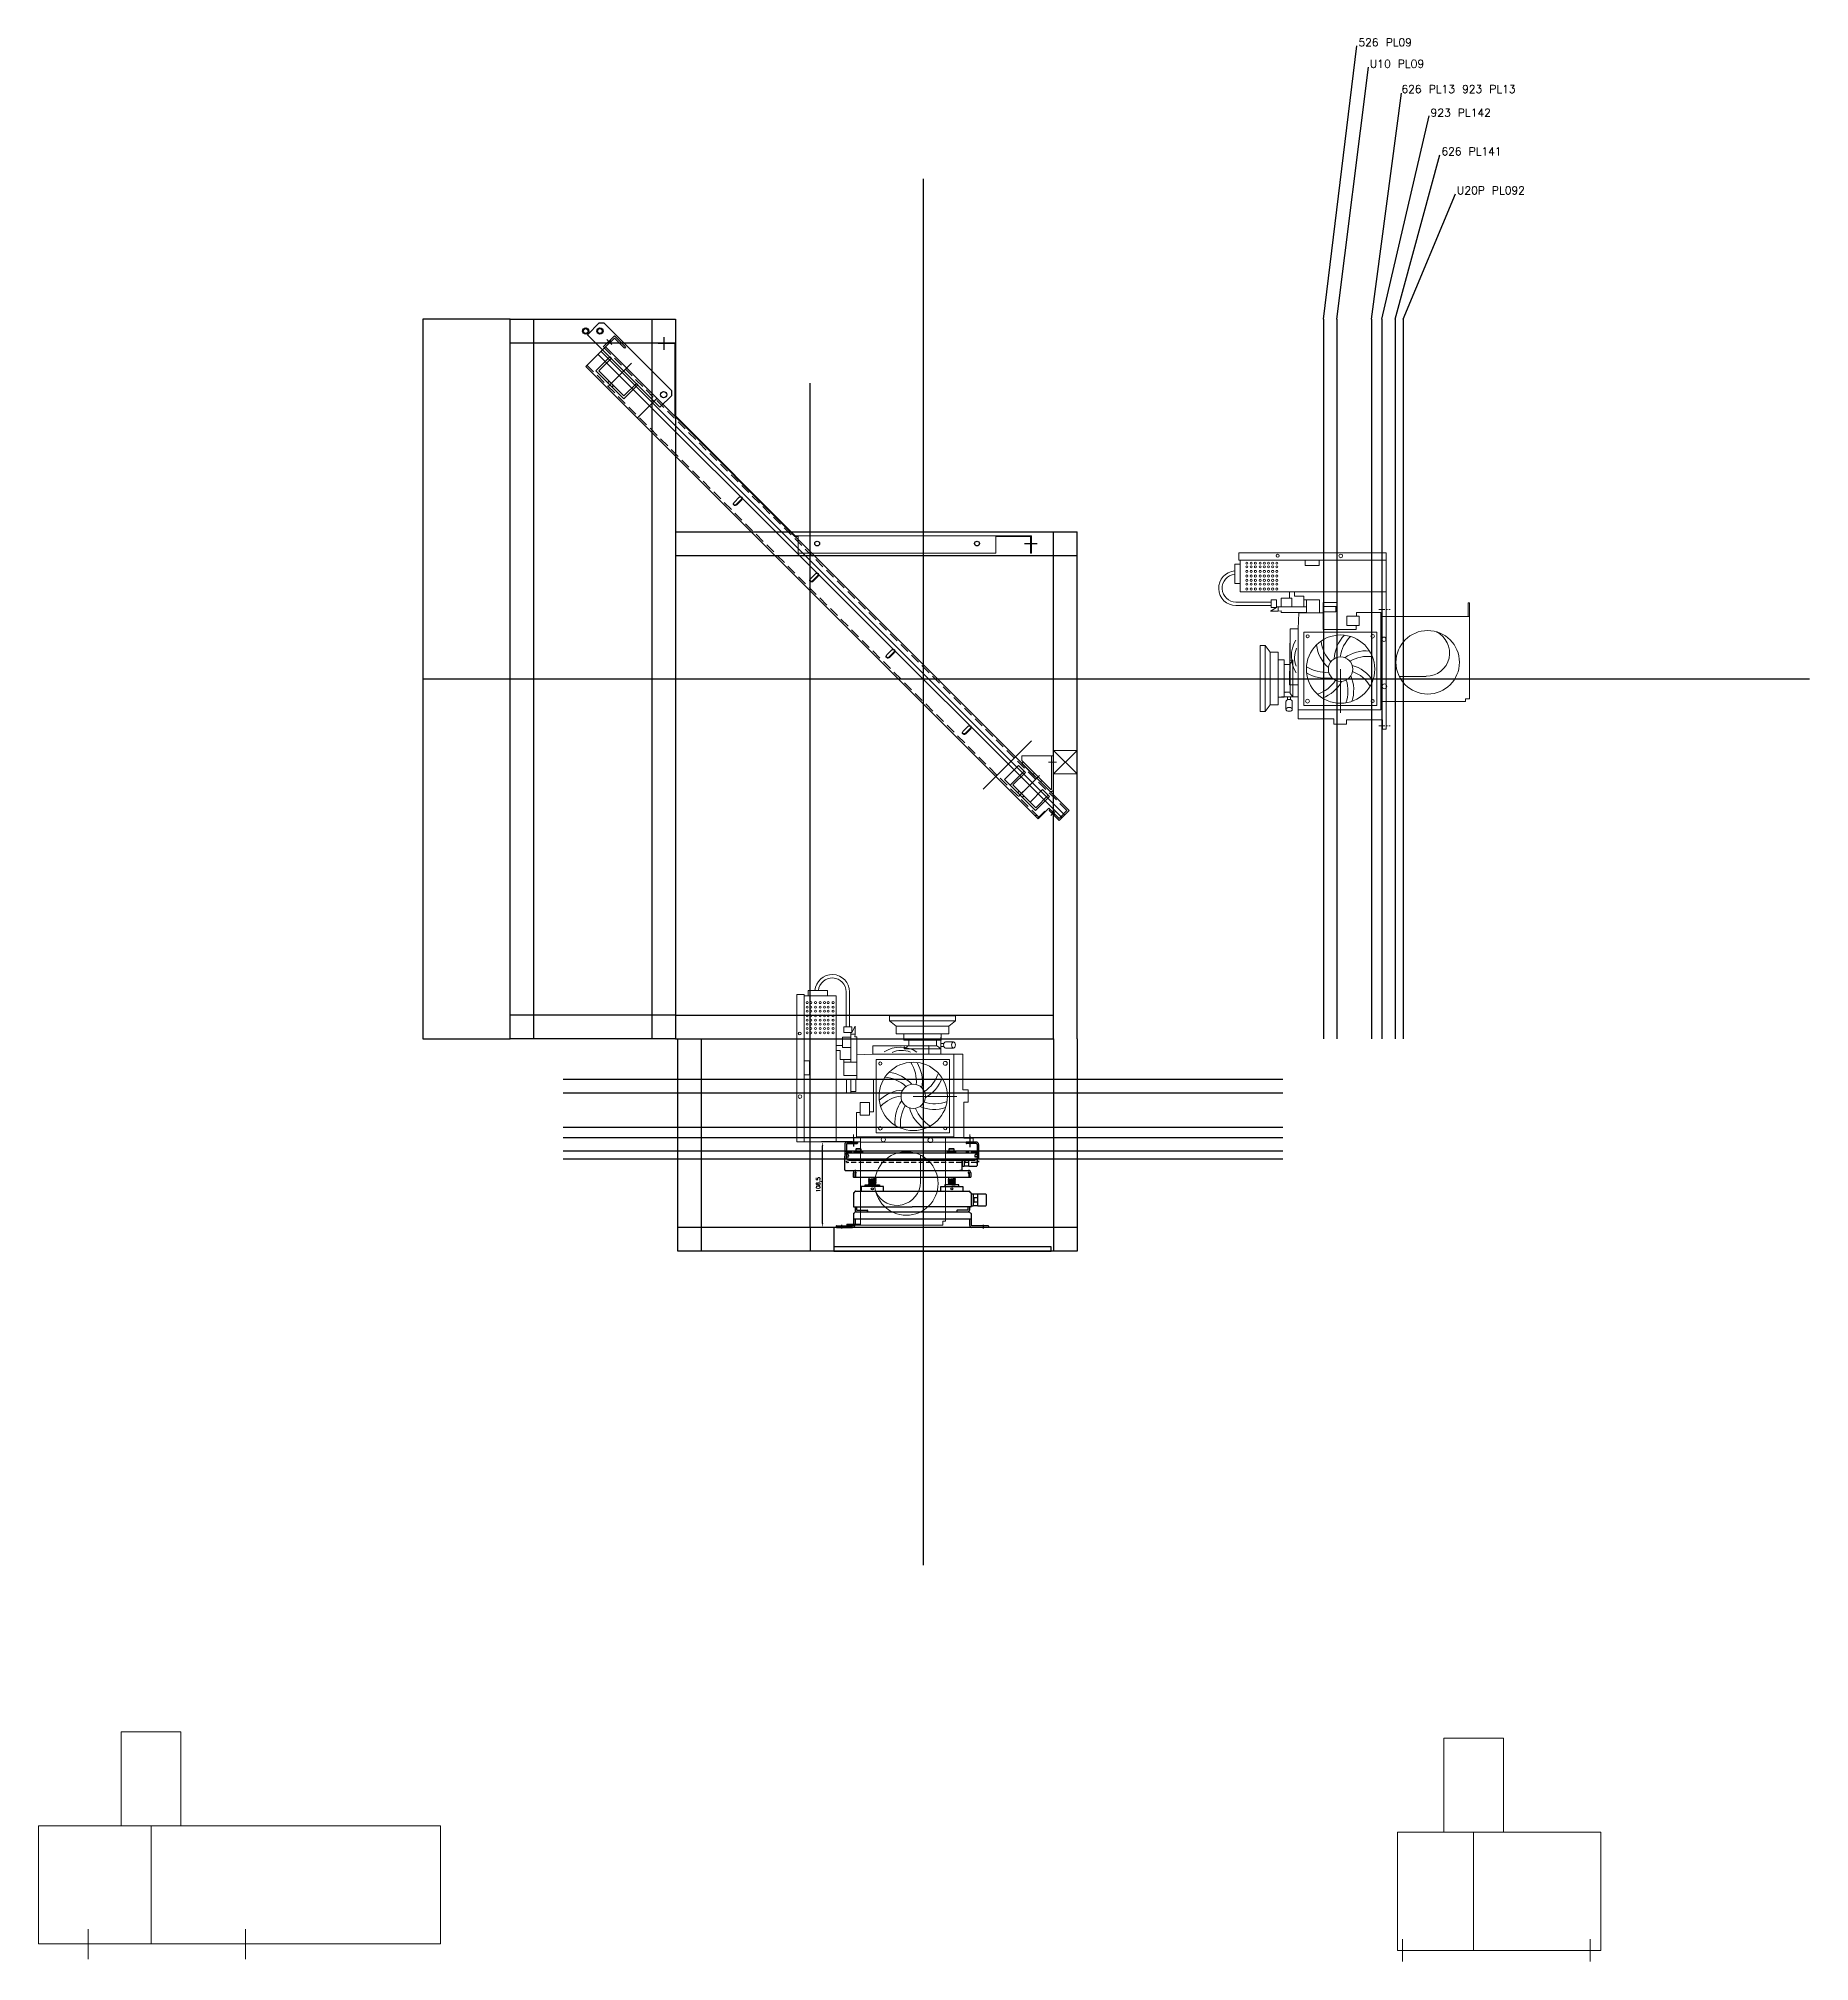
# Model space of a CAD drawing. Header units: millimetres. Extents: x -30327 to 34858, y 4015 to 75103.
# Drawn here: x -23615 to -21366, y 53562 to 56005 of the extents above; entities that cross this region are included whole.
import ezdxf

# ---------------------------------------------------------------- set-up
doc = ezdxf.new("R2010")
doc.units = ezdxf.units.MM
for name, pattern in [('CENTER', [50.8, 31.75, -6.35, 6.35, -6.35]), ('CENTER2', [28.575, 19.05, -3.175, 3.175, -3.175]), ('DASHED2', [9.525, 6.35, -3.175]), ('HIDDEN2', [4.7625, 3.175, -1.5875])]:
    doc.linetypes.add(name, pattern=pattern)
for name, color, linetype, lineweight in [('cen', 1, 'CENTER2', 9), ('CENTER', 2, 'CENTER', 9), ('dim', 2, 'Continuous', 9), ('WIDE-LINE', 3, 'Continuous', 20)]:
    doc.layers.add(name, color=color, linetype=linetype, lineweight=lineweight)
for name, color, linetype in [('hidden', 3, 'HIDDEN2'), ('print', 30, 'Continuous'), ('red', 1, 'CENTER2'), ('yellow', 2, 'Continuous')]:
    doc.layers.add(name, color=color, linetype=linetype)
doc.styles.get("Standard").update_dxf_attribs({"font": 'txt', "bigfont": 'gbcbig.shx'})
doc.dimstyles.new('small', dxfattribs={"dimtxt": 5, "dimasz": 5, "dimexe": 1.25, "dimexo": 1, "dimgap": 2, "dimtad": 1, "dimtxsty": 'Standard', "dimcen": 2.5, "dimadec": 0, "dimazin": 0, "dimtfac": 1, "dimtmove": 0, "dimatfit": 3, "dimfxl": 0, "dimarcsym": 0})

# ---------------------------------------------------------------- blocks, each defined once
blk = doc.blocks.new('111')
for p, q in [((4164.9, 14180.1), (4164.9, 14137.8)), ((4164.9, 14180.1), (4204.9, 14180.1)), ((4167.4, 14180.1), (4167.4, 14137.8)), ((4204.9, 14174.1), (4168.2, 14137.5)), ((4204.9, 14170.6), (4170, 14135.7)), ((4204.9, 14170.6), (4203.1, 14172.4)), ((4204.9, 14180.1), (4204.9, 14174.1))]:
    blk.add_line(p, q)
for radius in [3, 0.5]:
    blk.add_arc((4167.9, 14137.8), radius, 180, 315)
at = {"layer": 'cen'}
for p, q in [((4161.1, 14172.1), (4171.3, 14172.1)), ((4182.6, 14155.3), (4187.9, 14150))]:
    blk.add_line(p, q, dxfattribs=at)
at = {"layer": 'hidden'}
for p, q in [((4179.7, 14149), (4181.5, 14147.2)), ((4188.9, 14158.2), (4190.7, 14156.4))]:
    blk.add_line(p, q, dxfattribs=at)
blk = doc.blocks.new('nyddbd')
at = {"layer": 'CENTER', "ltscale": 0.25}
for p, q in [((-2512.5, 15212.9), (-2512.5, 15394.4)), ((-2600.9, 15220.8), (-2600.9, 15206.2)), ((-2452.9, 15220.8), (-2452.9, 15206.2))]:
    blk.add_line(p, q, dxfattribs=at)
at = {"layer": 'WIDE-LINE'}
for p, q in [((-2672.8, 15211.4), (-2672.8, 15398.4)), ((-2672.8, 15398.4), (-2663.3, 15398.4)), ((-2663.4, 15396.8), (-2623, 15396.8)), ((-2663.3, 15216.7), (-2663.3, 15398.4)), ((-2663.3, 15398.4), (-2663.3, 15314.2)), ((-2633.7, 15403.5), (-2658.2, 15403.5)), ((-2658.2, 15403.5), (-2658.2, 15396.8)), ((-2633.7, 15396.8), (-2633.7, 15403.5)), ((-2623, 15396.8), (-2633.7, 15396.8)), ((-2623, 15396.8), (-2623, 15211.4)), ((-2623, 15212), (-2623, 15396.8)), ((-2610.2, 15402), (-2610.2, 15357.5)), ((-2605.8, 15402), (-2605.8, 15357.5)), ((-2513.2, 15371.4), (-2555.2, 15371.4)), ((-2555.2, 15371.4), (-2555.2, 15365.1)), ((-2513.2, 15371.4), (-2471.2, 15371.4)), ((-2471.2, 15365.1), (-2471.2, 15371.4)), ((-2604.3, 15344.5), (-2615, 15344.5)), ((-2615, 15344.5), (-2615, 15331.2)), ((-2603.1, 15357.5), (-2613, 15357.5)), ((-2613, 15357.5), (-2613, 15350.4)), ((-2613, 15350.4), (-2603.1, 15350.4)), ((-2604.3, 15348.3), (-2604.3, 15350.4)), ((-2604.3, 15350.4), (-2604.3, 15344.5)), ((-2598.6, 15348.3), (-2604.3, 15348.3)), ((-2604.3, 15348.3), (-2604.3, 15312.5)), ((-2598.6, 15348.3), (-2604.3, 15348.3)), ((-2603.1, 15350.4), (-2598.6, 15358.2)), ((-2603.1, 15357.5), (-2603.1, 15350.4)), ((-2599, 15344.7), (-2598.6, 15348.3)), ((-2596.8, 15344.7), (-2599, 15344.7)), ((-2598.6, 15358.2), (-2598.6, 15348.3)), ((-2596.8, 15312.5), (-2596.8, 15344.7)), ((-2546.6, 15358.4), (-2555.2, 15365.1)), ((-2555.2, 15365.1), (-2546.6, 15358.4)), ((-2555.2, 15365.1), (-2513.2, 15365.1)), ((-2513.2, 15358.4), (-2546.6, 15358.4)), ((-2546.6, 15358.4), (-2546.6, 15348.6)), ((-2546.6, 15348.6), (-2513.2, 15348.6)), ((-2536.8, 15340.7), (-2536.8, 15348.6)), ((-2536.8, 15348.6), (-2536.8, 15340.7)), ((-2471.2, 15365.1), (-2513.2, 15365.1)), ((-2513.2, 15358.4), (-2479.8, 15358.4)), ((-2479.8, 15348.6), (-2513.2, 15348.6)), ((-2489.8, 15329.7), (-2489.8, 15344.2)), ((-2489.8, 15344.2), (-2489.8, 15323)), ((-2489.6, 15340.7), (-2489.6, 15348.6)), ((-2489.6, 15348.6), (-2489.6, 15340.7)), ((-2479.8, 15358.4), (-2471.2, 15365.1)), ((-2471.2, 15365.1), (-2479.8, 15358.4)), ((-2479.8, 15358.4), (-2479.8, 15348.6)), ((-2615, 15333.9), (-2623, 15333.9)), ((-2623, 15333.9), (-2623, 15327.5)), ((-2623, 15327.5), (-2617.6, 15327.5)), ((-2617.6, 15327.5), (-2617.6, 15315.9)), ((-2615, 15331.2), (-2615, 15333.9)), ((-2615, 15331.2), (-2604.3, 15331.2)), ((-2604.3, 15331.2), (-2615, 15331.2)), ((-2596.5, 15322.1), (-2576.2, 15323)), ((-2596.5, 15291.2), (-2596.5, 15322.1)), ((-2505.1, 15334), (-2576.2, 15333.4)), ((-2538.5, 15333.4), (-2576.2, 15333.4)), ((-2576.2, 15333.4), (-2576.2, 15323)), ((-2576.2, 15323), (-2462, 15323)), ((-2513.2, 15340.7), (-2536.8, 15340.7)), ((-2536.8, 15340.7), (-2530.7, 15340.7)), ((-2536.5, 15329.7), (-2536.5, 15333.8)), ((-2536.5, 15329.7), (-2532.3, 15333)), ((-2513.2, 15329.7), (-2536.5, 15329.7)), ((-2532.3, 15333), (-2530.7, 15333.2)), ((-2530.7, 15340.7), (-2530.7, 15333.2)), ((-2530.7, 15333.2), (-2513.2, 15333.2)), ((-2513.2, 15340.7), (-2489.6, 15340.7)), ((-2495.6, 15333.2), (-2513.2, 15333.2)), ((-2513.2, 15329.7), (-2489.8, 15329.7)), ((-2505.1, 15323), (-2505.1, 15334)), ((-2462, 15323), (-2505.1, 15323)), ((-2489.6, 15340.7), (-2495.6, 15340.7)), ((-2495.6, 15340.7), (-2495.6, 15333.2)), ((-2494, 15333), (-2495.6, 15333.2)), ((-2494.9, 15339.5), (-2494.9, 15339.5)), ((-2489.8, 15329.7), (-2494, 15333)), ((-2473.2, 15218), (-2473.2, 15323)), ((-2462, 15323), (-2462, 15277.7)), ((-2663.3, 15314.2), (-2656.8, 15314.2)), ((-2656.8, 15296.5), (-2663.3, 15296.5)), ((-2656.8, 15314.2), (-2656.8, 15296.5)), ((-2617.6, 15315.9), (-2604.3, 15315.9)), ((-2613.2, 15312.5), (-2613.2, 15315.9)), ((-2613.2, 15315.9), (-2613.2, 15295.8)), ((-2604.3, 15312.5), (-2613.2, 15312.5)), ((-2613.2, 15295.8), (-2596.5, 15295.8)), ((-2604.3, 15315.9), (-2604.3, 15312.5)), ((-2604.3, 15312.5), (-2596.8, 15312.5)), ((-2596.5, 15295.8), (-2596.5, 15315)), ((-2596.5, 15315), (-2596.5, 15291.2)), ((-2478.8, 15315.9), (-2572.1, 15315.9)), ((-2572.1, 15315.9), (-2572.1, 15223)), ((-2479, 15223), (-2478.8, 15315.9)), ((-2596.5, 15291.2), (-2609.8, 15291.2)), ((-2609.8, 15291.2), (-2609.8, 15273.4)), ((-2609.8, 15273.4), (-2604.4, 15273.4)), ((-2604.4, 15273.4), (-2604.4, 15291.2)), ((-2604.4, 15291.2), (-2604.4, 15273.4)), ((-2604.4, 15273.4), (-2604.4, 15275.2)), ((-2604.4, 15275.2), (-2597.7, 15275.2)), ((-2597.7, 15275.2), (-2597.7, 15291.2)), ((-2597.7, 15291.2), (-2575.3, 15291.2)), ((-2575.3, 15291.2), (-2575.3, 15249.4)), ((-2462, 15277.7), (-2455.1, 15277.7)), ((-2455.1, 15277.7), (-2455.1, 15261.7)), ((-2592.2, 15248.9), (-2597.1, 15248.9)), ((-2597.1, 15248.9), (-2597.1, 15218)), ((-2580.5, 15261.2), (-2592.2, 15261.2)), ((-2592.2, 15261.2), (-2592.2, 15245.5)), ((-2592.2, 15245.5), (-2592.2, 15248.9)), ((-2592.2, 15245.5), (-2580.6, 15245.5)), ((-2580.6, 15245.5), (-2580.5, 15249.4)), ((-2580.5, 15249.4), (-2580.5, 15261.2)), ((-2575.3, 15249.4), (-2580.5, 15249.4)), ((-2455.1, 15261.7), (-2460.8, 15261.7)), ((-2460.8, 15261.7), (-2460.8, 15215.9)), ((-2572.1, 15223), (-2479, 15223)), ((-2663.3, 15211.4), (-2672.8, 15211.4)), ((-2663.3, 15216.7), (-2663.3, 15211.4)), ((-2663.3, 15216.7), (-2663.3, 15216.7)), ((-2616.2, 15211.2), (-2616.2, 15211.2)), ((-2597.1, 15218), (-2473.2, 15218)), ((-2592, 15105.5), (-2592, 15217.6)), ((-2592, 15217.6), (-2592, 15211.2)), ((-2460.8, 15215.9), (-2448.9, 15215.9)), ((-2448.9, 15215.9), (-2448.9, 15211.2)), ((-2515.8, 15160.4), (-2515.8, 15194.6)), ((-2487.4, 15105.5), (-2609.4, 15105.5)), ((-2609.4, 15105.5), (-2592, 15105.5)), ((-2483.9, 15110.6), (-2487.4, 15110.6)), ((-2487.4, 15110.6), (-2487.4, 15105.5))]:
    blk.add_line(p, q, dxfattribs=at)
at = {"layer": 'WIDE-LINE', "ltscale": 0.25}
for p, q in [((-2486.1, 15336.4), (-2489.8, 15336.4)), ((-2486.1, 15332.7), (-2489.8, 15332.7)), ((-2473.9, 15338.5), (-2484, 15338.5)), ((-2473.9, 15330.6), (-2484, 15330.6)), ((-2525, 15269.2), (-2469.5, 15269.2)), ((-2663.3, 15211.4), (-2592, 15211.4)), ((-2592, 15211.2), (-2448.9, 15211.2)), ((-2483.9, 15110.6), (-2483.9, 15218)), ((-2609.4, 15105.5), (-2609.4, 15107)), ((-2609.4, 15107), (-2592, 15107))]:
    blk.add_line(p, q, dxfattribs=at)
at = {"layer": 'WIDE-LINE'}
for centre, radius in [((-2659.7, 15388.3), 1.3), ((-2659.7, 15382.6), 1.3), ((-2659.7, 15377.4), 1.3), ((-2659.7, 15371.4), 1.3), ((-2659.7, 15366), 1.3), ((-2654.9, 15388.3), 1.3), ((-2654.9, 15382.6), 1.3), ((-2654.9, 15377.4), 1.3), ((-2654.9, 15371.4), 1.3), ((-2654.9, 15366), 1.3), ((-2649.2, 15388.3), 1.3), ((-2649.2, 15382.6), 1.3), ((-2649.2, 15377.4), 1.3), ((-2649.2, 15371.4), 1.3), ((-2649.2, 15366), 1.3), ((-2643.3, 15388.3), 1.3), ((-2643.3, 15382.6), 1.3), ((-2643.3, 15377.4), 1.3), ((-2643.3, 15371.4), 1.3), ((-2643.3, 15366), 1.3), ((-2637.8, 15388.3), 1.3), ((-2637.8, 15382.6), 1.3), ((-2637.8, 15377.4), 1.3), ((-2637.8, 15371.4), 1.3), ((-2637.8, 15366), 1.3), ((-2632.9, 15388.3), 1.3), ((-2632.9, 15382.6), 1.3), ((-2632.9, 15377.4), 1.3), ((-2632.9, 15371.4), 1.3), ((-2632.9, 15366), 1.3), ((-2626.8, 15388.3), 1.3), ((-2626.8, 15382.6), 1.3), ((-2626.8, 15377.4), 1.3), ((-2626.8, 15371.4), 1.3), ((-2626.8, 15366), 1.3), ((-2669.1, 15349.1), 1.87), ((-2659.7, 15360.8), 1.3), ((-2659.7, 15355.4), 1.3), ((-2659.7, 15350), 1.3), ((-2654.9, 15360.8), 1.3), ((-2654.9, 15355.4), 1.3), ((-2654.9, 15350), 1.3), ((-2649.2, 15360.8), 1.3), ((-2649.2, 15355.4), 1.3), ((-2649.2, 15350), 1.3), ((-2643.3, 15360.8), 1.3), ((-2643.3, 15355.4), 1.3), ((-2643.3, 15350), 1.3), ((-2637.8, 15360.8), 1.3), ((-2637.8, 15355.4), 1.3), ((-2637.8, 15350), 1.3), ((-2632.9, 15360.8), 1.3), ((-2632.9, 15355.4), 1.3), ((-2632.9, 15350), 1.3), ((-2626.8, 15360.8), 1.3), ((-2626.8, 15355.4), 1.3), ((-2626.8, 15350), 1.3), ((-2566.8, 15311), 1.95), ((-2525, 15269.2), 43.4), ((-2484.3, 15311.2), 2.5), ((-2668.8, 15268.9), 2.31), ((-2525, 15269.2), 15.5), ((-2566.8, 15228.5), 2.25), ((-2484.4, 15228.4), 1.91), ((-2533.7, 15158.5), 40.3), ((-2563, 15214.2), 2.69), ((-2503.2, 15213.5), 3.07)]:
    blk.add_circle(centre, radius, dxfattribs=at)
for centre, radius, start, end in [((-2627.8, 15402), 22, 0, 175.9023), ((-2627.8, 15402), 17.6, 0, 174.8788), ((-2541.5, 15292.8), 38.9, 56.9578, 121.7111), ((-2539.5, 15298), 29.6, 68.5062, 114.2086), ((-2565.3, 15248.9), 45.1, 46.5347, 84.1976), ((-2561, 15255), 45.1, 40.9497, 83.2372), ((-2566, 15288), 45.1, 355.1062, 32.7691), ((-2558.5, 15288.5), 45.1, 349.5212, 31.8086), ((-2535.8, 15313), 45.1, 303.6776, 341.3405), ((-2536.4, 15232.1), 45.1, 92.3783, 134.6658), ((-2534.2, 15225), 45.1, 97.9633, 135.6262), ((-2530.8, 15307.5), 45.1, 298.0926, 340.38), ((-2503.1, 15237.2), 45.1, 143.8069, 186.0943), ((-2496.2, 15234.4), 45.1, 149.3919, 187.0548), ((-2486.3, 15266.3), 45.1, 195.2354, 237.5229), ((-2479.8, 15269.9), 45.1, 200.8204, 238.4834), ((-2498.6, 15297.6), 45.1, 246.664, 288.9515), ((-2497.4, 15304.9), 45.1, 252.249, 289.9119), ((-2545.6, 15160.4), 29.7, 205.3103, 0)]:
    blk.add_arc(centre, radius, start, end, dxfattribs=at)
at = {"layer": 'WIDE-LINE', "ltscale": 0.25}
blk.add_ellipse((-2484, 15334.5), major_axis=(0, -3.95), ratio=0.614035, start_param=3.141593, end_param=6.283185, dxfattribs=at)
blk.add_ellipse((-2473.9, 15334.5), major_axis=(0, -3.95), ratio=0.614035, dxfattribs=at)
blk = doc.blocks.new('*D47')
at = {"layer": 'Defpoints', "color": 0, "transparency": 16777216}
for p in [(-16900.3, 4458.9), (-16861.2, 4458.9), (-16876.5, 4350.4)]:
    blk.add_point(p, dxfattribs=at)
at = {"layer": 'dim', "color": 0, "lineweight": -2, "transparency": 16777216}
for p, q in [((-16862.2, 4458.9), (-16901.6, 4458.9)), ((-16900.3, 4355.4), (-16900.3, 4453.9)), ((-16877.5, 4350.4), (-16901.6, 4350.4))]:
    blk.add_line(p, q, dxfattribs=at)
at = {"layer": 'dim', "color": 0, "transparency": 16777216}
for points in [[(-16901.1, 4453.9), (-16899.5, 4453.9), (-16900.3, 4458.9)], [(-16901.1, 4355.4), (-16899.5, 4355.4), (-16900.3, 4350.4)]]:
    blk.add_solid(points, dxfattribs=at)
at = {"layer": 'dim', "color": 0, "lineweight": 9, "transparency": 16777216, "insert": (-16905.2, 4404.6), "char_height": 5, "attachment_point": 5, "rotation": 90}
blk.add_mtext('108,5', dxfattribs=at)
blk = doc.blocks.new('6334231231')
at = {"layer": 'dim'}
for p, q in [((-17084.7, 8346.4), (-17106.7, 8346.4)), ((-17106.7, 8346.4), (-17106.7, 8345.4)), ((-17106.7, 8345.4), (-17085.7, 8345.4)), ((-17085.7, 8345.4), (-17085.7, 8253.1)), ((-17084.7, 8346.4), (-17084.7, 8253.5)), ((-17085.7, 8253.1), (-16933.1, 8100.4)), ((-17084.7, 8253.5), (-16932.7, 8101.4)), ((-16933.1, 8100.4), (-16928.8, 8100.4)), ((-16632.7, 8101.4), (-16932.7, 8101.4)), ((-16928.8, 8101.4), (-16928.8, 8079.4)), ((-16677.8, 8079.4), (-16677.8, 8100.4)), ((-16677.8, 8100.4), (-16633.8, 8100.4)), ((-16633.8, 8100.4), (-16633.8, 8079.4)), ((-16632.7, 8079.4), (-16632.7, 8101.4)), ((-16928.8, 8079.4), (-16677.8, 8079.4)), ((-16633.8, 8079.4), (-16632.7, 8079.4))]:
    blk.add_line(p, q, dxfattribs=at)
at = {"layer": 'red'}
for p, q in [((-17099.7, 8353.6), (-17099.7, 8337.6)), ((-16641.3, 8091.4), (-16625.3, 8091.4))]:
    blk.add_line(p, q, dxfattribs=at)
at = {"layer": 'yellow'}
for centre in [(-16904.8, 8091.4), (-16701.8, 8091.4)]:
    blk.add_circle(centre, 3, dxfattribs=at)
blk = doc.blocks.new('grsh')
for p, q in [((-2046.6, 19615.6), (-2037.6, 19615.6)), ((-2046.6, 19610.6), (-2037.6, 19610.6))]:
    blk.add_line(p, q)
for centre, start, end in [((-2046.6, 19613.1), 90, 270), ((-2037.6, 19613.1), 270, 90)]:
    blk.add_arc(centre, 2.5, start, end)
blk = doc.blocks.new('GRWGRE')
for p, q in [((14628.7, 54017), (14628.7, 53204.5)), ((14628.7, 54017), (14647.7, 54017)), ((14645.7, 54037.4), (14645.7, 54019.4)), ((14645.7, 54037.4), (14663.7, 54037.4)), ((14645.7, 54037.4), (14663.7, 54037.4)), ((14645.7, 54019.4), (14647.7, 54019.4)), ((14647.7, 54035.4), (14647.7, 54017)), ((14647.7, 54035.4), (14661.7, 54035.4)), ((14663.7, 54037.4), (14663.7, 53204.5)), ((14633.7, 54007.1), (14633.7, 53951.3)), ((14658.7, 54007.1), (14633.7, 54007.1)), ((14636.2, 54004.8), (14636.2, 53963.8)), ((14658.7, 54004.8), (14636.2, 54004.8)), ((14658.7, 53994.6), (14636.2, 53994.6)), ((14658.7, 54007.1), (14658.7, 53994.6)), ((14658.7, 53961.5), (14633.7, 53961.5)), ((14658.7, 53951.3), (14633.7, 53951.3)), ((14658.7, 53963.8), (14636.2, 53963.8)), ((14658.7, 53963.8), (14658.7, 53951.3)), ((14628.7, 53297.1), (14663.7, 53297.1)), ((14633.7, 53267.5), (14658.7, 53267.5)), ((14633.7, 53267.5), (14633.7, 53217.5)), ((14636.2, 53265), (14658.7, 53265)), ((14636.2, 53265), (14636.2, 53220)), ((14658.7, 53265), (14658.7, 53267.5)), ((14633.7, 53217.5), (14658.7, 53217.5)), ((14636.2, 53220), (14658.7, 53220)), ((14658.7, 53217.5), (14658.7, 53220)), ((14679.7, 53204.5), (14679.7, 53222.5)), ((14681.7, 53222.5), (14679.7, 53222.5)), ((14681.7, 53202.5), (14681.7, 53222.5)), ((14628.7, 53204.5), (14663.7, 53204.5)), ((14661.7, 53202.5), (14681.7, 53202.5)), ((14663.7, 53204.5), (14679.7, 53204.5))]:
    blk.add_line(p, q)
at = {"extrusion": (-3.26773e-13, -0.406737, 0.913545)}
for p, q in [((14639.7, 53874.7, 1), (14648.7, 53874.7, 1)), ((14639.7, 53737.6, 1), (14648.7, 53737.6, 1)), ((14639.7, 53600.5, 1), (14648.7, 53600.5, 1)), ((14639.7, 53463.4, 1), (14648.7, 53463.4, 1))]:
    blk.add_line(p, q, dxfattribs=at)
for centre, start, end in [((14639.7, 49214.9, -21911.9), 90, 169.7671), ((14648.7, 49214.9, -21911.9), 10.2329, 90), ((14639.7, 49089.7, -21856.1), 90, 169.7671), ((14648.7, 49089.7, -21856.1), 10.2329, 90), ((14639.7, 48964.4, -21800.4), 90, 169.7671), ((14648.7, 48964.4, -21800.4), 10.2329, 90), ((14639.7, 48839.2, -21744.6), 90, 169.7671), ((14648.7, 48839.2, -21744.6), 10.2329, 90)]:
    blk.add_arc(centre, 2.5, start, end, dxfattribs=at)
at = {"layer": 'cen', "ltscale": 4}
blk.add_line((14651.5, 54025.4), (14642.9, 54025.4), dxfattribs=at)
at = {"layer": 'cen'}
for p, q in [((14630.7, 53979.2), (14639.5, 53979.2)), ((14630.7, 53242.5), (14639.5, 53242.5)), ((14671.7, 53199.3), (14671.7, 53207.9))]:
    blk.add_line(p, q, dxfattribs=at)
at = {"layer": 'hidden', "ltscale": 4}
for p, q in [((14628.7, 54016.1), (14647.7, 54016.1)), ((14630.7, 54016.1), (14630.7, 53204.5)), ((14647.7, 54027.4), (14645.7, 54027.4)), ((14647.7, 54026.9), (14645.7, 54026.9)), ((14647.7, 54023.9), (14645.7, 54023.9)), ((14647.7, 54023.4), (14645.7, 54023.4)), ((14661.7, 54035.4), (14661.7, 53202.5)), ((14628.7, 54012.1), (14630.7, 54012.1)), ((14633.7, 53983.2), (14636.2, 53983.2)), ((14633.7, 53975.2), (14636.2, 53975.2)), ((14633.7, 53246.5), (14636.2, 53246.5)), ((14633.7, 53238.5), (14636.2, 53238.5)), ((14669.7, 53204.5), (14669.7, 53202.5)), ((14670.2, 53204.5), (14670.2, 53202.5)), ((14673.2, 53204.5), (14673.2, 53202.5)), ((14673.7, 53204.5), (14673.7, 53202.5))]:
    blk.add_line(p, q, dxfattribs=at)
at = {"extrusion": (-3.26718e-13, -0.406737, 0.913545)}
for p in [(16686.3, 29602.6, -21912.2), (16686.3, 29477.3, -21856.5), (16686.3, 29352.1, -21800.7), (16686.3, 29226.8, -21744.9)]:
    blk.add_blockref('grsh', p, dxfattribs=at)
blk = doc.blocks.new('GSEFA')
at = {"layer": 'dim'}
for p, q in [((-23552.2, 53603.6), (-23552.2, 53565.2)), ((-23352.2, 53603.6), (-23352.2, 53565.2))]:
    blk.add_line(p, q, dxfattribs=at)
for points in [[(-23510.1, 53734.9), (-23434.3, 53734.9), (-23434.3, 53854.1), (-23510.1, 53854.1)], [(-23615.3, 53734.9), (-23472.2, 53734.9), (-23472.2, 53584.7), (-23615.3, 53584.7)], [(-23472.2, 53584.7), (-23104.9, 53584.7), (-23104.9, 53734.9), (-23472.2, 53734.9)]]:
    blk.add_lwpolyline(points, close=True, dxfattribs=at)
blk = doc.blocks.new('GAERGFRAE')
at = {"layer": 'dim'}
for p, q in [((-22709.6, 53570.5), (-22709.6, 53598.9)), ((-22471.3, 53570.5), (-22471.3, 53598.9))]:
    blk.add_line(p, q, dxfattribs=at)
for points in [[(-22599.2, 53734.9), (-22523.4, 53734.9), (-22523.4, 53854.1), (-22599.2, 53854.1)], [(-22723.2, 53734.9), (-22561.3, 53734.9), (-22561.3, 53584.7), (-22723.2, 53584.7)], [(-22561.3, 53584.7), (-22464.6, 53584.7), (-22464.6, 53734.9), (-22561.3, 53734.9)]]:
    blk.add_lwpolyline(points, close=True, dxfattribs=at)
blk = doc.blocks.new('23231111')
for p, q in [((-16872.18, 4455.85), (-16872.18, 4444.86)), ((-16870.18, 4455.85), (-16870.18, 4445.53)), ((-16869.18, 4458.85), (-16856.68, 4458.85)), ((-16869.18, 4456.85), (-16856.68, 4456.85)), ((-16861.18, 4464.19), (-16861.18, 4452.98)), ((-16857.92, 4450.03), (-16851.92, 4450.03)), ((-16857.92, 4445.53), (-16857.92, 4450.03)), ((-16857.92, 4446.53), (-16851.92, 4446.53)), ((-16857.92, 4445.53), (-16857.92, 4446.53)), ((-16857.42, 4450.53), (-16852.42, 4450.53)), ((-16856.18, 4458.35), (-16856.18, 4457.35)), ((-16851.92, 4450.03), (-16851.92, 4445.53)), ((-16739.68, 4445.53), (-16739.68, 4450.03)), ((-16739.68, 4450.03), (-16733.68, 4450.03)), ((-16739.68, 4445.53), (-16739.68, 4446.53)), ((-16739.68, 4446.53), (-16733.68, 4446.53)), ((-16739.18, 4450.53), (-16734.18, 4450.53)), ((-16733.68, 4450.03), (-16733.68, 4445.53)), ((-16718.18, 4458.35), (-16718.18, 4457.35)), ((-16705.18, 4458.85), (-16717.68, 4458.85)), ((-16705.18, 4456.85), (-16717.68, 4456.85)), ((-16713.18, 4466.2), (-16713.18, 4452.32)), ((-16704.18, 4455.85), (-16704.18, 4445.53)), ((-16702.18, 4455.85), (-16702.18, 4444.86)), ((-16872.18, 4423.36), (-16872.18, 4440.86)), ((-16871.68, 4422.86), (-16858.18, 4422.86)), ((-16870.18, 4443.86), (-16871.18, 4443.86)), ((-16870.18, 4439.36), (-16870.18, 4438.86)), ((-16869.68, 4439.86), (-16868.18, 4439.86)), ((-16705.18, 4444.53), (-16869.18, 4444.53)), ((-16867.18, 4435.86), (-16707.18, 4435.86)), ((-16860.92, 4445.53), (-16860.92, 4444.53)), ((-16848.92, 4445.53), (-16860.92, 4445.53)), ((-16858.18, 4422.86), (-16715.18, 4422.86)), ((-16848.92, 4444.53), (-16848.92, 4445.53)), ((-16742.68, 4445.53), (-16742.68, 4444.53)), ((-16730.68, 4445.53), (-16742.68, 4445.53)), ((-16730.68, 4444.53), (-16730.68, 4445.53)), ((-16723.68, 4422.86), (-16726.18, 4422.86)), ((-16723.18, 4435.86), (-16723.18, 4428.36)), ((-16723.18, 4423.36), (-16723.18, 4435.86)), ((-16723.18, 4428.36), (-16720.68, 4428.36)), ((-16715.68, 4428.36), (-16720.68, 4428.36)), ((-16720.18, 4428.86), (-16720.18, 4435.86)), ((-16715.68, 4432.86), (-16720.18, 4432.86)), ((-16720.18, 4432.86), (-16719.18, 4432.86)), ((-16719.18, 4432.86), (-16719.18, 4435.86)), ((-16715.18, 4435.86), (-16715.18, 4428.86)), ((-16715.18, 4435.86), (-16715.18, 4433.36)), ((-16714.68, 4428.36), (-16704.68, 4428.36)), ((-16704.18, 4439.86), (-16706.18, 4439.86)), ((-16705.84, 4443.36), (-16704.68, 4443.36)), ((-16704.18, 4443.86), (-16703.18, 4443.86)), ((-16704.18, 4442.86), (-16704.18, 4428.86)), ((-16704.18, 4439.86), (-16704.18, 4438.86)), ((-16861.18, 4414.36), (-16861.18, 4419.86)), ((-16859.68, 4413.86), (-16860.68, 4413.86)), ((-16859.18, 4414.36), (-16859.18, 4419.86)), ((-16858.7, 4418.75), (-16858.7, 4414.36)), ((-16715.16, 4413.86), (-16858.2, 4413.86)), ((-16823.18, 4402.36), (-16851.18, 4402.36)), ((-16851.18, 4402.36), (-16851.18, 4396.36)), ((-16846.18, 4402.36), (-16846.18, 4404.36)), ((-16846.18, 4404.36), (-16828.18, 4404.36)), ((-16828.18, 4402.36), (-16846.18, 4402.36)), ((-16841.93, 4411.11), (-16832.41, 4412.9)), ((-16841.93, 4411.11), (-16832.41, 4412.9)), ((-16841.93, 4411.11), (-16841.18, 4411.56)), ((-16841.93, 4409.61), (-16832.41, 4411.4)), ((-16841.93, 4409.61), (-16832.41, 4411.4)), ((-16841.93, 4411.11), (-16841.18, 4410.93)), ((-16841.93, 4409.61), (-16841.18, 4410.06)), ((-16841.93, 4408.11), (-16832.41, 4409.9)), ((-16841.93, 4408.11), (-16832.41, 4409.9)), ((-16841.93, 4409.61), (-16841.18, 4409.43)), ((-16841.93, 4408.11), (-16841.18, 4408.56)), ((-16841.93, 4406.61), (-16832.41, 4408.4)), ((-16841.93, 4406.61), (-16832.41, 4408.4)), ((-16841.93, 4408.11), (-16841.18, 4407.93)), ((-16841.93, 4406.61), (-16841.18, 4407.06)), ((-16841.93, 4405.11), (-16832.41, 4406.9)), ((-16841.93, 4405.11), (-16832.41, 4406.9)), ((-16841.93, 4406.61), (-16841.18, 4406.43)), ((-16841.93, 4405.11), (-16841.18, 4405.56)), ((-16841.93, 4405.11), (-16841.18, 4404.93)), ((-16841.18, 4410.06), (-16841.18, 4413.86)), ((-16841.18, 4411.58), (-16833.18, 4413.08)), ((-16841.18, 4410.93), (-16833.18, 4412.43)), ((-16841.18, 4410.08), (-16833.18, 4411.58)), ((-16841.18, 4409.43), (-16833.18, 4410.93)), ((-16841.18, 4408.58), (-16833.18, 4410.08)), ((-16841.18, 4407.93), (-16833.18, 4409.43)), ((-16841.18, 4408.56), (-16841.18, 4409.43)), ((-16841.18, 4407.08), (-16833.18, 4408.58)), ((-16841.18, 4406.43), (-16833.18, 4407.93)), ((-16841.18, 4407.06), (-16841.18, 4407.93)), ((-16841.18, 4405.58), (-16833.18, 4407.08)), ((-16841.18, 4404.93), (-16833.18, 4406.43)), ((-16841.18, 4405.56), (-16841.18, 4406.43)), ((-16841.18, 4404.93), (-16841.18, 4404.36)), ((-16837.18, 4404.36), (-16841.18, 4404.36)), ((-16837.18, 4404.36), (-16833.18, 4404.36)), ((-16833.18, 4413.08), (-16833.18, 4413.86)), ((-16832.41, 4412.9), (-16833.18, 4413.08)), ((-16832.41, 4412.9), (-16833.18, 4412.43)), ((-16833.18, 4411.58), (-16833.18, 4412.43)), ((-16832.41, 4411.4), (-16833.18, 4411.58)), ((-16832.41, 4411.4), (-16833.18, 4410.93)), ((-16833.18, 4410.08), (-16833.18, 4410.93)), ((-16832.41, 4409.9), (-16833.18, 4410.08)), ((-16832.41, 4409.9), (-16833.18, 4409.43)), ((-16833.18, 4408.58), (-16833.18, 4409.43)), ((-16832.41, 4408.4), (-16833.18, 4408.58)), ((-16832.41, 4408.4), (-16833.18, 4407.93)), ((-16833.18, 4407.08), (-16833.18, 4407.93)), ((-16832.41, 4406.9), (-16833.18, 4407.08)), ((-16832.41, 4406.9), (-16833.18, 4406.43)), ((-16833.18, 4404.36), (-16833.18, 4406.43)), ((-16828.18, 4404.36), (-16828.18, 4402.36)), ((-16823.18, 4396.36), (-16823.18, 4402.36)), ((-16750.18, 4402.36), (-16722.18, 4402.36)), ((-16750.18, 4396.36), (-16750.18, 4402.36)), ((-16727.18, 4404.36), (-16745.18, 4404.36)), ((-16745.18, 4404.36), (-16745.18, 4402.36)), ((-16745.18, 4402.36), (-16727.18, 4402.36)), ((-16740.93, 4411.11), (-16731.41, 4412.9)), ((-16740.93, 4411.11), (-16731.41, 4412.9)), ((-16740.93, 4411.11), (-16740.18, 4411.56)), ((-16740.93, 4409.61), (-16731.41, 4411.4)), ((-16740.93, 4409.61), (-16731.41, 4411.4)), ((-16740.93, 4411.11), (-16740.18, 4410.93)), ((-16740.93, 4409.61), (-16740.18, 4410.06)), ((-16740.93, 4408.11), (-16731.41, 4409.9)), ((-16740.93, 4408.11), (-16731.41, 4409.9)), ((-16740.93, 4409.61), (-16740.18, 4409.43)), ((-16740.93, 4408.11), (-16740.18, 4408.56)), ((-16740.93, 4406.61), (-16731.41, 4408.4)), ((-16740.93, 4406.61), (-16731.41, 4408.4)), ((-16740.93, 4408.11), (-16740.18, 4407.93)), ((-16740.93, 4406.61), (-16740.18, 4407.06)), ((-16740.93, 4405.11), (-16731.41, 4406.9)), ((-16740.93, 4405.11), (-16731.41, 4406.9)), ((-16740.93, 4406.61), (-16740.18, 4406.43)), ((-16740.93, 4405.11), (-16740.18, 4405.56)), ((-16740.93, 4405.11), (-16740.18, 4404.93)), ((-16740.18, 4410.06), (-16740.18, 4413.86)), ((-16740.18, 4411.58), (-16732.18, 4413.08)), ((-16740.18, 4410.93), (-16732.18, 4412.43)), ((-16740.18, 4410.08), (-16732.18, 4411.58)), ((-16740.18, 4409.43), (-16732.18, 4410.93)), ((-16740.18, 4408.58), (-16732.18, 4410.08)), ((-16740.18, 4408.56), (-16740.18, 4409.43)), ((-16740.18, 4407.93), (-16732.18, 4409.43)), ((-16740.18, 4407.08), (-16732.18, 4408.58)), ((-16740.18, 4407.06), (-16740.18, 4407.93)), ((-16740.18, 4406.43), (-16732.18, 4407.93)), ((-16740.18, 4405.58), (-16732.18, 4407.08)), ((-16740.18, 4405.56), (-16740.18, 4406.43)), ((-16740.18, 4404.93), (-16732.18, 4406.43)), ((-16740.18, 4404.93), (-16740.18, 4404.36)), ((-16736.18, 4404.36), (-16740.18, 4404.36)), ((-16736.18, 4404.36), (-16732.18, 4404.36)), ((-16732.18, 4413.08), (-16732.18, 4413.86)), ((-16731.41, 4412.9), (-16732.18, 4413.08)), ((-16731.41, 4412.9), (-16732.18, 4412.43)), ((-16732.18, 4411.58), (-16732.18, 4412.43)), ((-16731.41, 4411.4), (-16732.18, 4411.58)), ((-16731.41, 4411.4), (-16732.18, 4410.93)), ((-16732.18, 4410.08), (-16732.18, 4410.93)), ((-16731.41, 4409.9), (-16732.18, 4410.08)), ((-16731.41, 4409.9), (-16732.18, 4409.43)), ((-16732.18, 4408.58), (-16732.18, 4409.43)), ((-16731.41, 4408.4), (-16732.18, 4408.58)), ((-16731.41, 4408.4), (-16732.18, 4407.93)), ((-16732.18, 4407.08), (-16732.18, 4407.93)), ((-16731.41, 4406.9), (-16732.18, 4407.08)), ((-16731.41, 4406.9), (-16732.18, 4406.43)), ((-16732.18, 4404.36), (-16732.18, 4406.43)), ((-16727.18, 4402.36), (-16727.18, 4404.36)), ((-16722.18, 4402.36), (-16722.18, 4396.36)), ((-16714.66, 4418.75), (-16714.66, 4414.36)), ((-16714.18, 4414.36), (-16714.18, 4419.86)), ((-16714.18, 4419.86), (-16714.18, 4414.36)), ((-16712.68, 4413.86), (-16713.68, 4413.86)), ((-16712.18, 4419.86), (-16712.18, 4414.36)), ((-16861.18, 4393.91), (-16861.18, 4376.86)), ((-16860.68, 4376.36), (-16859.18, 4376.36)), ((-16859.18, 4376.36), (-16843.18, 4376.36)), ((-16859.18, 4376.36), (-16786.45, 4376.36)), ((-16859.18, 4376.36), (-16859.18, 4372.36)), ((-16858.73, 4396.36), (-16714.18, 4396.36)), ((-16858.73, 4396.36), (-16851.18, 4396.36)), ((-16857.18, 4376.36), (-16857.18, 4372.86)), ((-16713.73, 4376.36), (-16786.45, 4376.36)), ((-16713.73, 4376.36), (-16729.73, 4376.36)), ((-16715.73, 4376.36), (-16715.73, 4372.86)), ((-16712.23, 4376.36), (-16713.73, 4376.36)), ((-16713.73, 4376.36), (-16713.73, 4372.36)), ((-16711.73, 4393.91), (-16711.73, 4376.86)), ((-16711.73, 4392.89), (-16711.73, 4377.89)), ((-16711.73, 4392.89), (-16709.23, 4392.89)), ((-16711.73, 4377.89), (-16709.23, 4377.89)), ((-16709.57, 4392.89), (-16704.23, 4392.89)), ((-16704.23, 4377.89), (-16709.23, 4377.89)), ((-16708.73, 4378.39), (-16708.73, 4392.39)), ((-16708.73, 4388.39), (-16704.23, 4388.39)), ((-16704.23, 4382.39), (-16708.73, 4382.39)), ((-16708.73, 4382.39), (-16707.73, 4382.39)), ((-16707.73, 4382.39), (-16707.73, 4388.39)), ((-16703.73, 4392.39), (-16703.73, 4378.39)), ((-16703.73, 4387.89), (-16703.73, 4382.89)), ((-16703.23, 4392.89), (-16693.23, 4392.89)), ((-16703.23, 4377.89), (-16693.23, 4377.89)), ((-16692.73, 4392.39), (-16692.73, 4378.39)), ((-16883.18, 4351.86), (-16883.18, 4350.86)), ((-16882.68, 4352.36), (-16862.18, 4352.36)), ((-16882.68, 4350.36), (-16862.18, 4350.36)), ((-16876.45, 4353.75), (-16876.45, 4348.87)), ((-16861.18, 4367.91), (-16861.18, 4361.86)), ((-16861.18, 4361.86), (-16861.18, 4353.36)), ((-16860.68, 4361.36), (-16712.23, 4361.36)), ((-16859.18, 4361.36), (-16859.18, 4353.36)), ((-16858.73, 4370.36), (-16851.18, 4370.36)), ((-16858.73, 4370.36), (-16714.18, 4370.36)), ((-16858.73, 4370.36), (-16735.68, 4370.36)), ((-16857.18, 4370.36), (-16843.68, 4370.36)), ((-16856.68, 4372.36), (-16843.68, 4372.36)), ((-16843.18, 4371.86), (-16843.18, 4370.86)), ((-16729.73, 4371.86), (-16729.73, 4370.86)), ((-16716.23, 4372.36), (-16729.23, 4372.36)), ((-16713.73, 4361.36), (-16713.73, 4353.36)), ((-16711.73, 4367.91), (-16711.73, 4361.86)), ((-16711.73, 4361.86), (-16711.73, 4353.36)), ((-16690.23, 4352.36), (-16710.73, 4352.36)), ((-16690.23, 4350.36), (-16710.73, 4350.36)), ((-16696.45, 4353.75), (-16696.45, 4348.87)), ((-16689.73, 4351.86), (-16689.73, 4350.86))]:
    blk.add_line(p, q)
at = {"linetype": 'DASHED2'}
for p, q in [((-16869.18, 4447.36), (-16856.68, 4447.36)), ((-16856.18, 4446.86), (-16856.18, 4445.86)), ((-16718.18, 4446.86), (-16718.18, 4445.86)), ((-16705.18, 4447.36), (-16717.68, 4447.36)), ((-16872.18, 4444.36), (-16872.18, 4433.36)), ((-16870.18, 4444.36), (-16870.18, 4434.03)), ((-16869.18, 4445.36), (-16856.68, 4445.36)), ((-16705.18, 4433.03), (-16869.18, 4433.03)), ((-16705.18, 4445.36), (-16717.68, 4445.36)), ((-16704.18, 4444.36), (-16704.18, 4434.03)), ((-16702.18, 4444.36), (-16702.18, 4433.36))]:
    blk.add_line(p, q, dxfattribs=at)
for centre in [(-16837.18, 4399.36), (-16736.18, 4399.36)]:
    blk.add_circle(centre, 1.36)
for centre, radius, start, end in [((-16869.18, 4455.85), 3, 90, 180), ((-16869.18, 4455.85), 1, 90, 180), ((-16857.42, 4450.03), 0.5, 90, 180), ((-16856.68, 4458.35), 0.5, 0, 90), ((-16856.68, 4457.35), 0.5, 270, 0), ((-16852.42, 4450.03), 0.5, 0, 90), ((-16739.18, 4450.03), 0.5, 90, 180), ((-16734.18, 4450.03), 0.5, 0, 90), ((-16717.68, 4458.35), 0.5, 90, 180), ((-16717.68, 4457.35), 0.5, 180, 270), ((-16705.18, 4455.85), 3, 0, 90), ((-16705.18, 4455.85), 1, 0, 90), ((-16871.18, 4444.86), 1, 180, 270), ((-16869.18, 4440.86), 3, 99.59407, 180), ((-16871.68, 4423.36), 0.5, 180, 270), ((-16869.18, 4445.53), 1, 180, 270), ((-16870.18, 4440.86), 3, 0, 90), ((-16869.68, 4439.36), 0.5, 90, 180), ((-16867.18, 4438.86), 3, 180, 270), ((-16868.18, 4440.86), 1, 270, 0), ((-16858.18, 4419.86), 3, 90, 180), ((-16723.68, 4423.36), 0.5, 270, 0), ((-16720.68, 4428.86), 0.5, 270, 0), ((-16715.68, 4433.36), 0.5, 270, 0), ((-16715.68, 4428.86), 0.5, 270, 0), ((-16714.68, 4428.86), 0.5, 180, 270), ((-16715.18, 4419.86), 3, 0, 90), ((-16704.18, 4440.86), 3, 90, 180), ((-16706.18, 4440.86), 1, 180, 270), ((-16707.18, 4438.86), 3, 270, 0), ((-16705.18, 4445.53), 1, 270, 0), ((-16704.68, 4442.86), 0.5, 0, 90), ((-16704.68, 4428.86), 0.5, 270, 0), ((-16703.18, 4444.86), 1, 270, 0), ((-16860.68, 4414.36), 0.5, 180, 270), ((-16859.68, 4414.36), 0.5, 270, 0), ((-16858.41, 4419.96), 0.773, 306.86034, 187.17533), ((-16858.2, 4418.75), 0.5, 101.53696, 180), ((-16858.2, 4414.36), 0.5, 180, 270), ((-16858.7, 4421.2), 2, 281.53696, 292.04012), ((-16714.94, 4419.96), 0.773, 352.82467, 233.13966), ((-16714.66, 4421.2), 2, 247.95988, 258.46304), ((-16715.16, 4414.36), 0.5, 270, 0), ((-16715.16, 4418.75), 0.5, 0, 78.46304), ((-16713.68, 4414.36), 0.5, 180, 270), ((-16712.68, 4414.36), 0.5, 270, 0), ((-16860.68, 4393.91), 0.5, 101.53696, 180), ((-16860.68, 4376.86), 0.5, 180, 270), ((-16861.18, 4396.36), 2, 281.53696, 348.46304), ((-16858.73, 4395.86), 0.5, 90, 168.46304), ((-16714.18, 4395.86), 0.5, 11.53696, 90), ((-16711.73, 4396.36), 2, 191.53696, 258.46304), ((-16712.23, 4376.86), 0.5, 270, 0), ((-16712.23, 4393.91), 0.5, 0, 78.46304), ((-16709.23, 4392.39), 0.5, 0, 90), ((-16709.23, 4378.39), 0.5, 270, 0), ((-16704.23, 4392.39), 0.5, 0, 90), ((-16704.23, 4387.89), 0.5, 0, 90), ((-16704.23, 4382.89), 0.5, 270, 0), ((-16704.23, 4378.39), 0.5, 270, 0), ((-16703.23, 4392.39), 0.5, 90, 180), ((-16703.23, 4378.39), 0.5, 180, 270), ((-16693.23, 4392.39), 0.5, 0, 90), ((-16693.23, 4378.39), 0.5, 270, 0), ((-16882.68, 4351.86), 0.5, 90, 180), ((-16882.68, 4350.86), 0.5, 180, 270), ((-16862.18, 4353.36), 1, 270, 0), ((-16862.18, 4353.36), 3, 270, 0), ((-16860.68, 4367.91), 0.5, 101.53696, 180), ((-16860.68, 4361.86), 0.5, 180, 270), ((-16861.18, 4370.36), 2, 281.53696, 348.46304), ((-16858.73, 4369.86), 0.5, 90, 168.46304), ((-16857.18, 4372.36), 2, 180, 270), ((-16856.68, 4372.86), 0.5, 180, 270), ((-16843.68, 4371.86), 0.5, 0, 90), ((-16843.68, 4370.86), 0.5, 270, 0), ((-16729.23, 4371.86), 0.5, 90, 180), ((-16716.23, 4372.86), 0.5, 270, 0), ((-16715.73, 4372.36), 2, 270, 0), ((-16714.18, 4369.86), 0.5, 11.53696, 90), ((-16710.73, 4353.36), 3, 180, 270), ((-16711.73, 4370.36), 2, 191.53696, 258.46304), ((-16712.23, 4361.86), 0.5, 270, 0), ((-16712.23, 4367.91), 0.5, 0, 78.46304), ((-16710.73, 4353.36), 1, 180, 270), ((-16690.23, 4351.86), 0.5, 0, 90), ((-16690.23, 4350.86), 0.5, 270, 0)]:
    blk.add_arc(centre, radius, start, end)
for centre, radius, start, end in [((-16869.18, 4444.36), 3, 90, 180), ((-16856.68, 4446.86), 0.5, 0, 90), ((-16717.68, 4446.86), 0.5, 90, 180), ((-16705.18, 4444.36), 3, 0, 90), ((-16869.18, 4444.36), 1, 90, 180), ((-16869.18, 4434.03), 1, 180, 270), ((-16856.68, 4445.86), 0.5, 270, 0), ((-16717.68, 4445.86), 0.5, 180, 270), ((-16705.18, 4444.36), 1, 0, 90), ((-16705.18, 4434.03), 1, 270, 0)]:
    blk.add_arc(centre, radius, start, end, dxfattribs=at)
at = {"layer": 'dim', "lineweight": 9}
dim = blk.add_linear_dim(base=(-16900.31, 4458.85), p1=(-16876.45, 4350.36), p2=(-16861.18, 4458.85), angle=90, dimstyle='small', override={"dimdec": 1}, dxfattribs=at)
dim.commit()
dim.dimension.update_dxf_attribs({"geometry": '*D47', "text_midpoint": (-16905.23, 4404.61)})

msp = doc.modelspace()

# ---------------------------------------------------------------- linework, layer by layer
for p, q in [((-21983.3034, 55648.6602), (-21940.7754, 55996.1296)), ((-21966.3034, 55648.6602), (-21926.2345, 55968.972)), ((-21922.3034, 55648.6602), (-21884.3198, 55935.9957)), ((-21909.3034, 55648.6602), (-21849.1189, 55906.8187)), ((-21892.3034, 55648.6602), (-21835.4407, 55857.6377)), ((-22491.9148, 55827.0489), (-22491.9148, 54065.7831)), ((-21882.3034, 55648.6602), (-21815.6787, 55808.0828)), ((-23127.3034, 55648.6602), (-23127.3034, 54734.6602)), ((-23016.3034, 55648.6602), (-23127.3034, 55648.6602)), ((-23016.3034, 54734.6602), (-23016.3034, 55648.6602)), ((-23016.3034, 55648.6602), (-22806.3034, 55648.6602)), ((-22986.3034, 54734.6602), (-22986.3034, 55648.6602)), ((-22917.9361, 55628.9953), (-22903.0869, 55643.8445)), ((-22825.9684, 55537.0275), (-22917.9361, 55628.9953)), ((-22903.0869, 55643.8445), (-22897.43, 55643.8445)), ((-22811.1191, 55557.5336), (-22897.43, 55643.8445)), ((-22836.3034, 55648.6602), (-22836.3034, 54734.6602)), ((-22806.3034, 55648.6602), (-22806.3034, 54734.6602)), ((-22806.3034, 55648.6602), (-22806.3034, 55363.6602)), ((-21983.3034, 55648.6602), (-21983.3034, 54734.6602)), ((-21966.3034, 55648.6602), (-21966.3034, 54734.6602)), ((-21922.3034, 55648.6602), (-21922.3034, 54734.6602)), ((-21909.3034, 55648.6602), (-21909.3034, 54734.6602)), ((-21892.3034, 55648.6602), (-21892.3034, 54734.6602)), ((-21882.3034, 55648.6602), (-21882.3034, 54734.6602)), ((-23016.3034, 55618.6602), (-22806.3034, 55618.6602)), ((-22891.6887, 55563.2311), (-22862.0811, 55592.8387)), ((-22811.1191, 55551.8768), (-22811.1191, 55557.5336)), ((-22635.3034, 54494.6788), (-22635.3034, 55567.4302)), ((-22825.9684, 55537.0275), (-22811.1191, 55551.8768)), ((-22806.3034, 55378.6602), (-22296.3034, 55378.6602)), ((-22326.3034, 54734.6602), (-22326.3034, 55378.6602)), ((-22296.3034, 54734.6602), (-22296.3034, 55378.6602)), ((-22806.3034, 55348.6602), (-22296.3034, 55348.6602)), ((-23127.3034, 55191.6602), (-21366.0377, 55191.6602)), ((-22343.9811, 55069.1824), (-22368.7299, 55044.4337)), ((-22806.3034, 54764.6602), (-23016.3034, 54764.6602)), ((-22806.3034, 54764.6602), (-22326.3034, 54764.6602)), ((-23127.3034, 54734.6602), (-23016.3034, 54734.6602)), ((-22806.3034, 54734.6602), (-23016.3034, 54734.6602)), ((-22806.3034, 54734.6602), (-22326.3034, 54734.6602)), ((-22803.3034, 54464.6788), (-22803.3034, 54734.6602)), ((-22773.3034, 54464.6788), (-22773.3034, 54734.6602)), ((-22326.3034, 54734.6602), (-22326.3034, 54464.6788)), ((-22296.3034, 54734.6602), (-22296.3034, 54464.6788)), ((-22948.9148, 54683.0489), (-22034.9148, 54683.0489)), ((-22948.9148, 54666.0489), (-22034.9148, 54666.0489)), ((-22948.9148, 54666.0489), (-22034.9148, 54666.0489)), ((-22948.9148, 54622.0489), (-22034.9148, 54622.0489)), ((-22948.9148, 54609.0489), (-22034.9148, 54609.0489)), ((-22948.9148, 54592.0489), (-22034.9148, 54592.0489)), ((-22948.9148, 54582.0489), (-22034.9148, 54582.0489)), ((-22296.3034, 54494.6788), (-22803.3034, 54494.6788)), ((-22635.3034, 54494.6788), (-22635.3034, 54464.6788)), ((-22605.3034, 54494.6788), (-22605.3034, 54464.6788)), ((-22296.3034, 54464.6788), (-22803.3034, 54464.6788))]:
    msp.add_line(p, q)
for centre, radius in [((-22920.3461, 55633.6602), 4), ((-22920.3461, 55633.6602), 3), ((-22902.2608, 55633.6602), 4), ((-22902.2608, 55633.6602), 3), ((-22821.3034, 55552.7029), 4)]:
    msp.add_circle(centre, radius)
at = {"layer": 'dim', "color": 0, "lineweight": 9}
for p, q in [((-22315.7685, 55015.514), (-22904.2802, 55604.0257)), ((-22312.233, 55019.0495), (-22900.7447, 55607.5612))]:
    msp.add_line(p, q, dxfattribs=at)
at = {"layer": 'dim'}
msp.add_line((-22415.6756, 55051.4398), (-22354.2029, 55112.9125), dxfattribs=at)
at = {"layer": 'dim', "lineweight": 9}
for p, q in [((-22326.3034, 55100.9337), (-22296.3034, 55100.9337)), ((-22326.3034, 55070.9337), (-22296.3034, 55100.9337)), ((-22296.3034, 55070.9337), (-22326.3034, 55100.9337)), ((-22326.3034, 55070.9337), (-22296.3034, 55070.9337))]:
    msp.add_line(p, q, dxfattribs=at)
at = {"layer": 'print'}
msp.add_lwpolyline([(-22605.3034, 54464.6788), (-22328.9729, 54464.6788), (-22328.9729, 54470.1874), (-22605.3034, 54470.1874)], close=True, dxfattribs=at)

# ---------------------------------------------------------------- block references
at = {"xscale": -1, "rotation": 224.9999999998969}
msp.add_blockref('GRWGRE', (-70885.3128, 82865.8508), dxfattribs=at)
msp.add_blockref('6334231231', (-5721.5557, 47272.2321))
at = {"layer": 'dim', "lineweight": 9, "xscale": -1, "rotation": 89.9999999999714}
msp.add_blockref('nyddbd', (-6692.4325, 52679.1149), dxfattribs=at)
at = {"layer": 'dim', "xscale": -1}
for name, p in [('111', (-18161.4102, 40913.8374)), ('GAERGFRAE', (-44354.0721, -8.2226))]:
    msp.add_blockref(name, p, dxfattribs=at)
at = {"layer": 'dim', "lineweight": 9}
msp.add_blockref('nyddbd', (-19979.3695, 39392.178), dxfattribs=at)
at = {"layer": 'dim'}
msp.add_blockref('GSEFA', (0, 0), dxfattribs=at)
at = {"layer": 'yellow'}
msp.add_blockref('23231111', (-5719.0879, 50144.5201), dxfattribs=at)

# ---------------------------------------------------------------- texts
at = {"char_height": 10, "attachment_point": 1}
for s, insert, width in [('526 PL09', (-21938.9816, 56005.3092), 105), ('U10 PL09', (-21924.4407, 55978.1516), 105), ('626 PL13 923 PL13', (-21884.3198, 55945.9957), 191.39614), ('923 PL142', (-21847.3252, 55915.9983), 105), ('626 PL141', (-21833.647, 55866.8173), 105), ('U20P PL092', (-21813.8849, 55817.2624), 105)]:
    msp.add_mtext(s, dxfattribs=dict(at, insert=insert, width=width))

doc.saveas('drawing.dxf')
